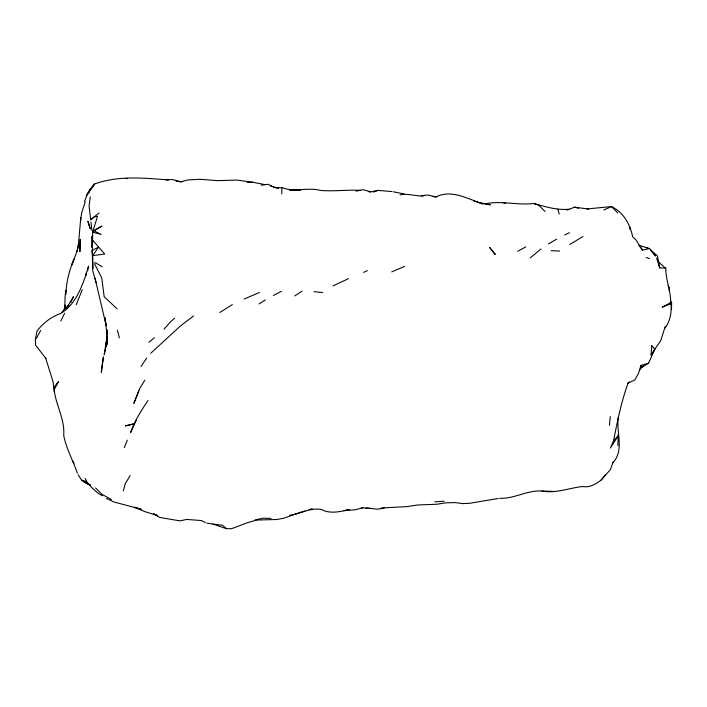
<?xml version="1.0" encoding="UTF-8"?>
<svg xmlns="http://www.w3.org/2000/svg" width="707" height="707" viewBox="0 0 707 707"><rect width="100%" height="100%" fill="white"/><g stroke="black" fill="none" stroke-linecap="round" stroke-linejoin="round"><path stroke-width="1.06" d="M281.784 193.859L281.837 187.576L275.368 187.77L267.962 184.288L261.228 185.199M65.919 294.306C66.237 282.146 69.33 270.154 74.085 258.983L71.796 265.063L77.443 250.048L78.751 243.606M605.369 474.927L601.083 480.088L610.388 469.616L613.155 462.06L612.58 463.147C624.82 450.129 616.027 432.976 618.289 417.537M64.858 307.174L65.071 296.56L65.954 290.215M671.482 309.012L671.65 302.463L670.687 301.536C670.616 290.312 665.72 279.848 665.808 268.554L658.606 261.97L657.422 255.881L650.431 249.792L655.477 256.005L649.592 248.519L638.739 245.32M617.865 445.675L618.28 435.759L613.526 440.894L610.362 448.061L618.28 435.759M629.698 229.103L629.813 226.903M64.973 307.165L65.141 305.035L63.939 310.417M609.452 425.269L610.3 416.573M106.501 343.761L104.229 354.693L107.137 336.125L107.013 344.663L106.898 329.709L107.031 335.012L104.963 317.549L106.2 325.671L95.03 278.319M90.293 196.97L89.073 205.896L90.664 219.762L94.455 216.757L97.504 216.28L92.829 231.392L101.976 226.072L93.828 230.668L92.697 232.143C92.564 244.348 92.06 256.349 92.776 268.563L92.617 255.66L91.804 250.596L98.635 247.097L104.724 254.025L92.617 255.66L92.679 270.631L96.134 282.65M80.448 221.618L81.72 212.56L85.211 201.857M107.146 339.714L105.997 346.138M80.81 217.712L78.406 244.516L76.983 251.498L77.443 250.048M107.057 338.079L105.794 346.368L107.084 337.849M87.703 270.754L88.048 268.81M88.225 267.882L88.569 266.035L85.476 276.128L86.501 273.238C81.066 288.695 75.481 304.231 60.775 313.404C51.222 316.798 43.233 322.993 37.02 330.964L35.35 339.625L35.615 345.166L46.017 358.59M669.087 290.206L669.538 288.2L668.106 285.407M613.526 440.894C617.361 421.337 621.267 401.876 628.081 383.141L634.771 379.933L638.527 373.358L640.931 365.431L648.575 363.195L654.806 349.223L660.718 340.694L665.207 326.554M123.345 490.967L125.174 483.844L130.115 475.652M84.513 201.53L87.288 194.257L94.508 184.032C118.078 175.345 144.095 178.023 168.628 179.949M82.286 289.676L76.179 304.761M88.481 193.506L89.886 189.741L94.508 184.032L87.288 194.257M124.335 447.655L127.278 440.152M670.121 302.985L670.908 303.754L662.15 307.156L670.121 302.985L670.687 301.536C672.057 310.974 670.66 320.828 664.677 328.516M138.766 390.83L133.853 403.414L139.8 388.382L144.838 380.154M60.811 321.031L64.637 313.219M70.665 302.463L73.572 296.525L66.237 308.667L68.862 305.194M136.478 419.711L130.636 432.498C134.613 421.01 141.206 410.573 148.028 400.542M36.366 338.423L40.653 330.452M618.104 434.761L618.218 435.238M86.281 196.025L89.886 189.741M652.216 353.721L654.806 349.223M494.98 254.202L489.739 247.583L494.98 254.202L494.317 254.502L495.165 253.901M141.029 366.473L146.676 358.042M92.617 255.66L98.635 247.097L92.988 240.539M627.445 384.042L629.08 381.798M58.398 381.833L53.926 387.887L58.398 381.833L54.13 389.796C55.933 405.35 65.088 419.605 63.701 435.477C66.299 448.662 73.121 460.566 77.355 473.275M643.538 365.519L640.109 369.354M164.015 329.179L170.475 321.879L174.567 318.291M61.863 312.255L68.667 305.053M150.794 353.208L180.347 326.042L193.568 315.941M148.991 342.25L154.365 337.716M530.312 257.861L540.961 248.961M90.664 219.762L99.068 212.957M92.829 231.392L93.828 230.668L101.119 234.459L92.697 232.143M294.775 295.933L302.03 291.134M600.844 480.309C595.639 484.268 589.187 487.892 582.427 486.513C568.905 488.095 555.826 493.636 541.907 491.047C527.298 489.933 514.254 498.992 499.646 498.294M219.833 312.485L232.391 304.584M258.992 303.939L265.311 299.989M648.575 363.195L642.221 367.163L640.931 365.431M569.718 244.507L582.975 236.518M548.438 243.871L556.621 239.187M517.692 251.285L525.761 246.884M273.432 295.455L281.404 291.319M404.598 266.362L391.766 271.868M332.9 285.946L348.471 278.646M564.619 234.98L569.453 232.674M363.663 272.354L367.357 270.675M259.451 292.459L244.145 299.052M603.787 209.988L611.484 206.577C623.397 212.215 630.149 224.137 632.597 236.668L635.876 239.806L642.592 250.119L649.592 248.519M567.085 210.12L574.614 207.142L588.577 209.095M373.455 192.074L377.936 190.386L391.925 191.562M298.654 512.884L283.843 518.196L276.958 519.486L256.747 520.043L247.857 522.57L231.569 528.703L226.355 528.65L212.975 524.073L206.93 523.153M299.697 512.548L304.894 510.896M309.039 509.606L312.149 508.651M362.921 507.564L355.692 509.747L343.823 510.569L349.302 509.729C340.138 511.594 330.24 514.192 321.455 509.535C310.267 507.193 300.431 514.307 289.543 515.2M125.563 425.95L133.853 423.908L125.546 425.755M254.847 520.069L262.889 518.222L270.975 518.399M356.098 191.217L363.08 189.679L370.972 191.871L377.936 190.386M498.17 498.497L469.837 503.26L463.297 503.623L454.963 502.58L445.383 502.889L436.855 504.25L417.802 504.975L406.304 506.68L381.197 507.935M384.184 508.236L377.423 509.181L366.023 507.997M400.091 194.858C408.054 193.117 415.884 196.475 423.97 195.919M421.275 195.759L427.956 194.999L435.927 196.997C451.676 188.91 468.202 199.241 483.261 203.996L473.487 200.841M569.117 209.201C556.922 210.43 545.3 206.683 533.732 203.483C517.506 205.543 501.254 200.337 485.09 203.863L490.402 204.862L479.196 202.555M434.84 501.802L444.173 501.245M166.074 179.905L172.614 179.534L180.418 181.964L187.567 179.985L199.869 179.278L217.579 180.639L236.845 180.073L252.726 182.256M247.15 182.441L253.619 182.229M289.499 190.395L300.661 190.183M586.872 208.963L611.484 206.577L617.794 212.94M656.617 258.028L659.666 267.891L665.755 268.006M541.907 491.047L552.096 491.338M360.543 190.289C347.19 189.679 334.102 191.491 320.731 190.475C307.863 186.913 294.598 192.657 281.837 187.576M551.23 250.676L559.599 251.047M361.357 507.882L370.715 508.342M432.64 196.537L436.776 196.855M313.961 291.673L322.701 292.53M125.466 178.385L127.384 178.606M212.975 524.073L222.661 525.274L226.355 528.65M175.99 180.965L182.114 181.743M254.334 182.565L264.984 184.615M368.32 191.579L370.441 191.995M393.26 191.783L404.218 193.965M502.677 202.538L505.699 203.298M270.648 186.082L278.691 188.433M574.614 207.142L578.432 208.309M134.56 507.219L141.259 509.305L113.809 501.943L106.421 498.408M533.732 203.483L538.734 205.127L545.035 211.49M646.145 257.445L649.53 258.603M134.613 507.343L144.741 511.585L157.626 515.65L153.401 513.609M84.08 482.156L90.514 485.32M205.578 522.65L201.53 520.555L186.834 519.433L179.887 520.865L159.676 517.427L153.446 513.724M646.03 247.432L647.789 248.378M111.414 499.557L101.967 494.308L95.586 488.007M90.549 485.276L81.72 480.274L78.124 474.883M102.462 495.819L98.441 493.521L91.503 487.406L86.661 481.52L81.72 480.274L89.975 485.082M95.091 262.518L102.215 266.742M117.044 308.809L104.176 296.728L101.746 278.01L94.429 263.534M639.375 246.116L642.592 250.119M72.441 460.752L74.023 463.465M85.114 478.462L86.387 480.672M45.434 357.415L53.069 381.656L54.386 391.978M90.337 228.944L87.907 221.282L90.036 228.326M557.885 209.148L559.202 214.027M117.318 330.134L119.421 337.911M658.606 261.97L659.666 267.891M90.956 222.237L91.883 230.42M91.645 236.385L91.663 247.485M80.245 239.39L79.864 251.595L80.245 239.39M651.827 345.776L650.935 355.214L654.832 349.178L651.827 345.776M102.427 363.23L101.313 372.439L103.452 356.876L102.427 363.23"/></g></svg>
